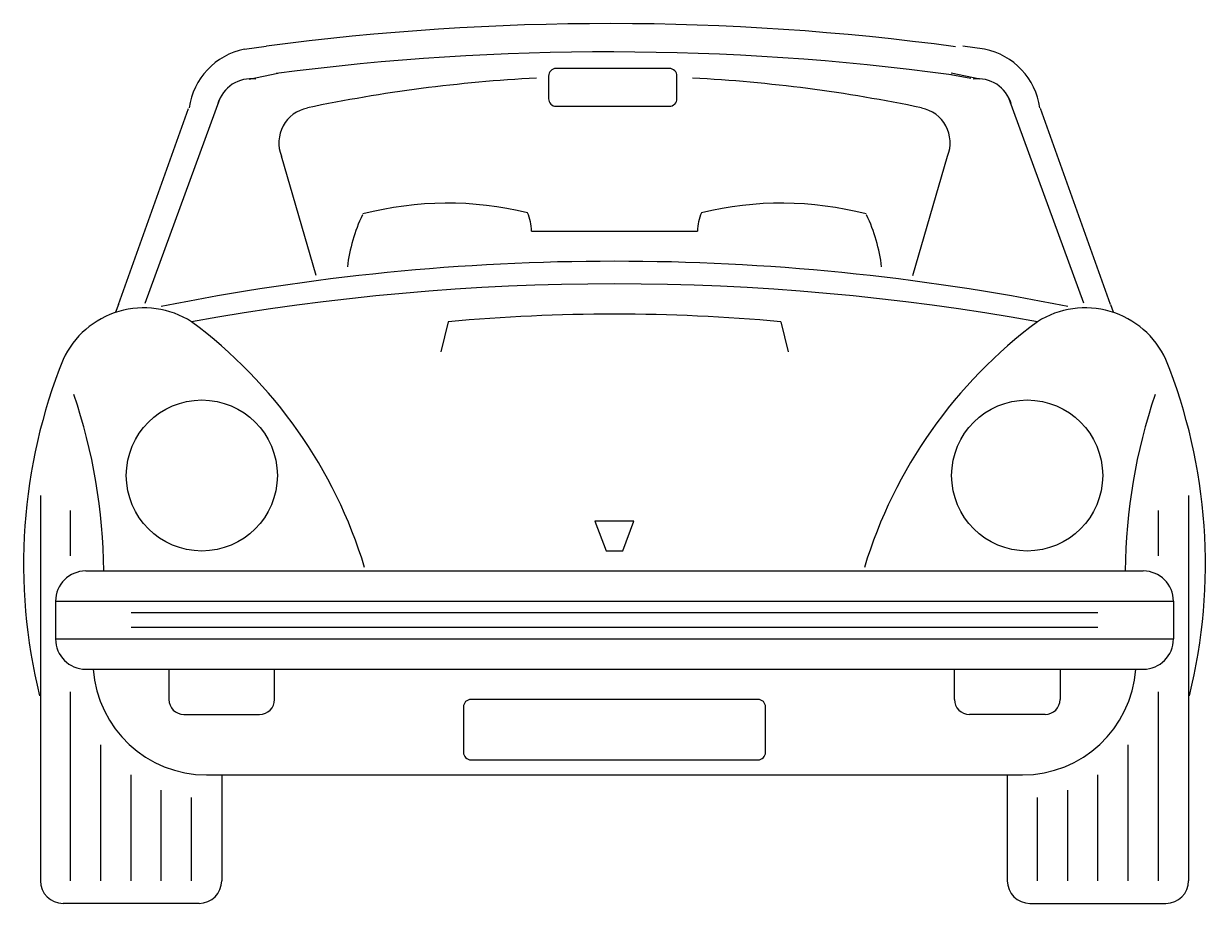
# Model space of a CAD drawing. Extents: x -0.94 to 0.94, y 0 to 1.4.
import ezdxf

# ---------------------------------------------------------------- set-up
doc = ezdxf.new("R2010")
doc.units = 0
doc.header["$LTSCALE"] = 0.0006
doc.header["$MEASUREMENT"] = 0
doc.layers.get('0').update_dxf_attribs({"linetype": 'CONTINUOUS'})

msp = doc.modelspace()

# ---------------------------------------------------------------- linework, layer by layer
for p, q in [((-0.5876, 1.3569), (-0.5536, 1.3618)), ((0.5876, 1.3569), (0.5536, 1.3618)), ((-0.5803, 1.3093), (-0.5348, 1.3187)), ((0.5341, 1.3169), (0.5662, 1.3111)), ((0.5803, 1.3093), (0.5348, 1.3187)), ((-0.7458, 0.9537), (-0.6266, 1.2794)), ((0.7458, 0.9537), (0.6266, 1.2794)), ((-0.788, 0.9516), (-0.6767, 1.2627)), ((0.788, 0.9516), (0.6767, 1.2627)), ((-0.474, 0.9976), (-0.5291, 1.1871)), ((0.474, 0.9976), (0.5291, 1.1871)), ((-0.132, 1.068), (0.132, 1.068)), ((-0.788, 0.9515), (-0.7925, 0.9394)), ((0.788, 0.9515), (0.7924, 0.9396)), ((-0.264, 0.924), (-0.276, 0.876)), ((0.264, 0.924), (0.276, 0.876)), ((-0.912, 0.648), (-0.912, 0.036)), ((0.912, 0.648), (0.912, 0.036)), ((-0.864, 0.552), (-0.864, 0.624)), ((0.864, 0.552), (0.864, 0.624)), ((0.0308, 0.607), (-0.031, 0.607)), ((-0.031, 0.607), (-0.0133, 0.5598)), ((0.0132, 0.5598), (0.0308, 0.607)), ((-0.0133, 0.5598), (0.0132, 0.5598)), ((-0.84, 0.528), (0.84, 0.528)), ((-0.888, 0.48), (-0.888, 0.42)), ((-0.888, 0.48), (0.888, 0.48)), ((0.888, 0.48), (0.888, 0.42)), ((-0.768, 0.462), (0.768, 0.462)), ((-0.768, 0.4388), (0.768, 0.4388)), ((-0.888, 0.42), (0.888, 0.42)), ((-0.84, 0.372), (0.84, 0.372)), ((-0.708, 0.372), (-0.708, 0.324)), ((-0.54, 0.324), (-0.54, 0.372)), ((0.54, 0.324), (0.54, 0.372)), ((0.708, 0.372), (0.708, 0.324)), ((-0.864, 0.036), (-0.864, 0.336)), ((0.228, 0.324), (-0.228, 0.324)), ((0.864, 0.036), (0.864, 0.336)), ((-0.24, 0.312), (-0.24, 0.24)), ((0.24, 0.24), (0.24, 0.312)), ((-0.684, 0.3), (-0.564, 0.3)), ((0.684, 0.3), (0.564, 0.3)), ((-0.816, 0.036), (-0.816, 0.252)), ((0.816, 0.036), (0.816, 0.252)), ((-0.228, 0.228), (0.228, 0.228)), ((-0.768, 0.036), (-0.768, 0.204)), ((-0.648, 0.204), (0.648, 0.204)), ((-0.624, 0.204), (-0.624, 0.036)), ((0.624, 0.204), (0.624, 0.036)), ((0.768, 0.036), (0.768, 0.204)), ((-0.72, 0.036), (-0.72, 0.18)), ((0.72, 0.036), (0.72, 0.18)), ((-0.672, 0.036), (-0.672, 0.168)), ((0.672, 0.036), (0.672, 0.168)), ((-0.66, 0), (-0.876, 0)), ((0.66, 0), (0.876, 0))]:
    msp.add_line(p, q)
msp.add_lwpolyline([(-0.0928, 1.2663), (0.0872, 1.2663, 0.414214), (0.0992, 1.2783), (0.0992, 1.3143, 0.414214), (0.0872, 1.3263), (-0.0928, 1.3263, 0.414214), (-0.1048, 1.3143), (-0.1048, 1.2783, 0.414214)], format="xyb", close=True)
for centre in [(-0.6556, 0.6797), (0.6556, 0.6797)]:
    msp.add_circle(centre, 0.12)
for centre, radius, start, end in [((-0.0087, -2.7425), 4.1401, 82.3594, 97.5551), ((-0.5656, 1.2479), 0.1114, 101.548, 171.8699), ((-0.0087, -2.7478), 4.1004, 82.3788, 97.4119), ((0.5656, 1.2479), 0.1114, 8.1301, 78.452), ((-0.5773, 1.2547), 0.0552, 82.0304, 163.426), ((-0.0026, -1.0475), 2.3616, 92.9501, 101.8598), ((0.0026, -1.0475), 2.3616, 78.1402, 87.0499), ((0.5773, 1.2547), 0.0552, 16.574, 97.9696), ((-0.477, 1.2082), 0.0562, 101.0535, 201.9614), ((0.477, 1.2082), 0.0562, 338.0386, 78.9465), ((-0.2651, 0.5777), 0.5347, 76.2947, 104.5811), ((0.2651, 0.5777), 0.5347, 75.4189, 103.7053), ((-0.1664, 0.9811), 0.2597, 154.2873, 173.3573), ((-0.195, 1.0697), 0.063, 358.49, 25.7848), ((0.195, 1.0697), 0.063, 154.2152, 181.51), ((0.1664, 0.9811), 0.2597, 6.6427, 25.7127), ((0, -2.616), 3.636, 78.5788, 101.4212), ((0, -2.8092), 3.7932, 79.7957, 100.2043), ((-0.7478, 0.8049), 0.1412, 57.5288, 155.2503), ((0.7478, 0.8049), 0.1412, 24.7497, 122.4712), ((-1.1252, 0.3126), 0.761, 16.8813, 53.455), ((0, -1.974), 2.91, 84.7949, 95.2051), ((1.1252, 0.3126), 0.761, 126.545, 163.1187), ((-0.0624, 0.5386), 0.8763, 158.1986, 193.7777), ((0.0624, 0.5386), 0.8763, 346.2223, 21.8014), ((-1.7048, 0.5207), 0.8935, 0.4962, 18.785), ((1.7048, 0.5207), 0.8935, 161.215, 179.5038), ((-0.84, 0.48), 0.048, 90, 180), ((0.84, 0.48), 0.048, 0, 90), ((-0.84, 0.42), 0.048, 180, 270), ((0.84, 0.42), 0.048, 270, 0), ((-0.648, 0.3844), 0.1804, 183.9499, 270), ((0.648, 0.3844), 0.1804, 270, 356.0501), ((-0.684, 0.324), 0.024, 180, 270), ((-0.564, 0.324), 0.024, 270, 0), ((-0.228, 0.312), 0.012, 90, 180), ((0.228, 0.312), 0.012, 0, 90), ((0.564, 0.324), 0.024, 180, 270), ((0.684, 0.324), 0.024, 270, 0), ((-0.228, 0.24), 0.012, 180, 270), ((0.228, 0.24), 0.012, 270, 0), ((-0.876, 0.036), 0.036, 180, 270), ((-0.66, 0.036), 0.036, 270, 0), ((0.66, 0.036), 0.036, 180, 270), ((0.876, 0.036), 0.036, 270, 0)]:
    msp.add_arc(centre, radius, start, end)

doc.saveas('drawing.dxf')
